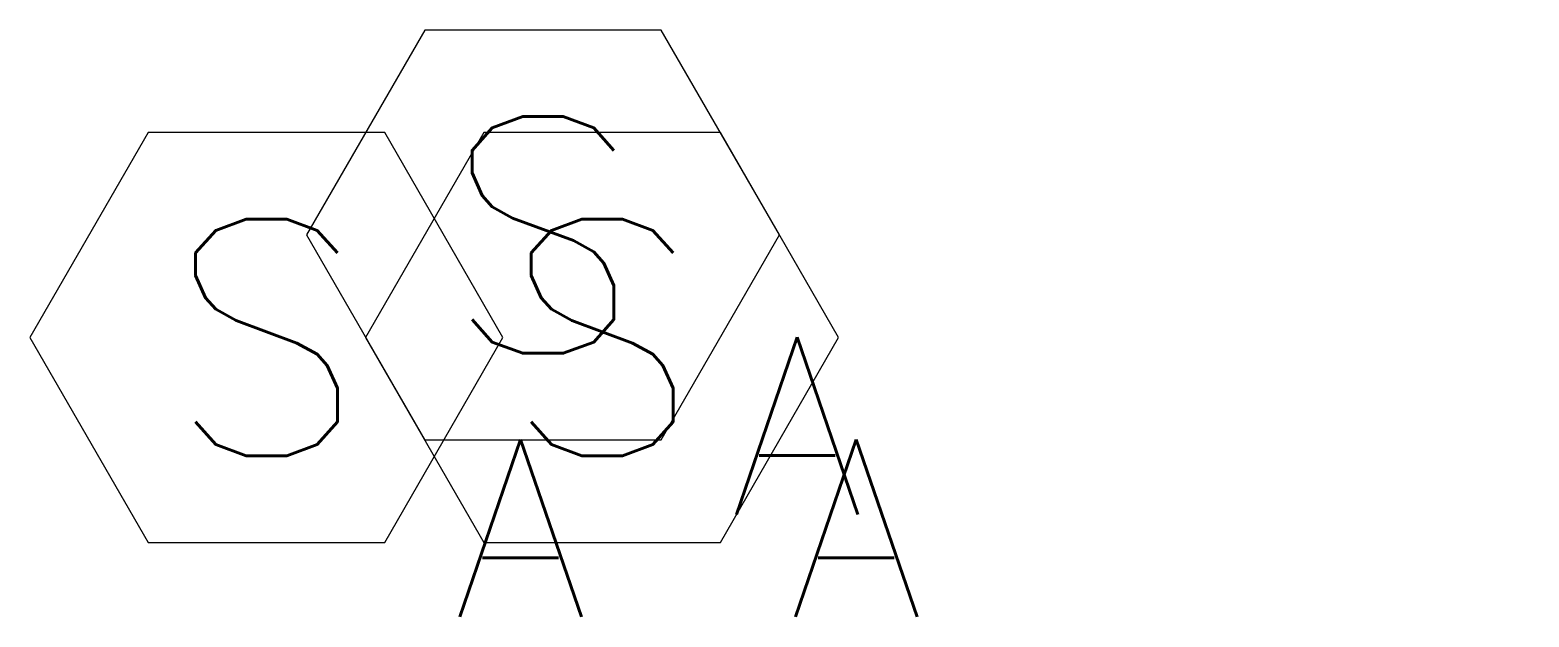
# Model space of a CAD drawing. Extents: x -3404 to 3497, y 0 to 399.
# Drawn here: x -0.943 to 0.943, y -0.48 to 0.258 of the extents above; entities that cross this region are included whole.
import ezdxf
from ezdxf.enums import TextEntityAlignment as Align

# ---------------------------------------------------------------- set-up
doc = ezdxf.new("R2010")
doc.units = 0
doc.header["$LTSCALE"] = 0.15
doc.layers.get('0').update_dxf_attribs({"color": 252})
doc.layers.add('T-FIRE-B', color=4, linetype='Continuous', lineweight=0)
doc.layers.add('T-TEXT', color=2, linetype='Continuous', lineweight=0)
doc.styles.add('ROMANS', font='ROMANS.shx', dxfattribs={"width": 0.8})

# ---------------------------------------------------------------- blocks, each defined once
blk = doc.blocks.new('dressable smoke detectore above false ceiling')
blk.add_lwpolyline([(200, 0), (100, 173.2050807568877), (-99.99999999999994, 173.2050807568878), (-200, 2.842170943040401e-14), (-100.0000000000001, -173.2050807568877), (99.99999999999989, -173.2050807568878)], close=True)
at = {"layer": 'T-TEXT', "style": 'ROMANS'}
blk.add_attdef('S', text='', height=200, dxfattribs=at).set_placement((0, 0, 5.6483151e-09), align=Align.MIDDLE)
blk.add_attdef('A', text='', height=150, dxfattribs=at).set_placement((214.9312251703238, -161.2782464248158), align=Align.MIDDLE_CENTER)

msp = doc.modelspace()

# ---------------------------------------------------------------- block references
at = {"layer": 'T-FIRE-B', "xscale": 0.001487761816891826, "yscale": 0.001487761816891826, "zscale": 0.001487761816891826}
for p in [(-0.2975523633783652, 0), (-0.6454872190881318, -0.1288439528209437), (-0.2231642725337721, -0.1288439528208869)]:
    msp.add_blockref('dressable smoke detectore above false ceiling', p, dxfattribs=at).add_auto_attribs({'S': 'S', 'A': 'A'})

doc.saveas('drawing.dxf')
